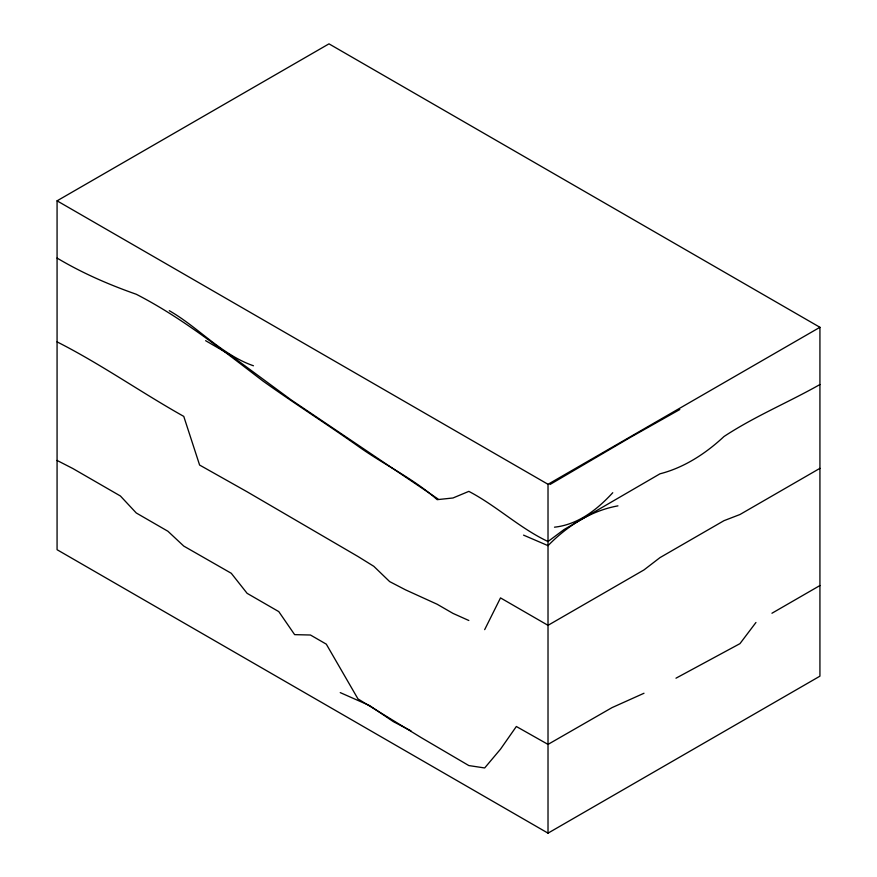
<?xml version="1.0" encoding="UTF-8"?>
<svg xmlns="http://www.w3.org/2000/svg" width="877" height="877" viewBox="0 0 877 877"><rect width="100%" height="100%" fill="white"/><g stroke="black" fill="none" stroke-linecap="round" stroke-linejoin="round"><path stroke-width="1.32" d="M484.674 629.642L500.504 597.895L548.015 625.334L643.992 569.918L659.986 557.619L723.963 520.686L739.958 514.514L819.929 468.34M755.952 622.484L739.958 643.641L675.981 678.195M612.76 492.71C597.16 509.658 578.14 524.599 554.494 527.187M57.071 200.833L328.985 43.85L819.929 327.296L819.929 676.167L548.015 833.15L57.071 549.704L57.071 200.833L548.015 484.29L819.929 327.296M819.929 384.532C788.259 402.466 754.494 416.411 723.963 436.538C705.875 453.453 684.148 467.649 659.986 473.81L564.01 529.565L548.015 541.526C519.502 528.064 496.678 505.919 468.833 491.372L452.992 497.983L437.163 499.66C413.319 478.403 383.896 464.711 357.969 446.108C326.606 423.975 294.223 403.354 262.947 381.024C222.199 349.967 182.01 317.77 136.253 294.255C108.847 284.641 82.021 272.977 57.071 258.068M771.946 613.242L819.929 585.54M679.807 409.515L630.355 437.393L549.989 484.499M643.992 693.258L612.003 707.629L548.015 744.398L516.345 726.496L500.504 749.166L484.674 767.956L468.833 765.566L421.322 737.689L357.969 698.903L326.299 644.156L310.458 635.014L294.628 634.641L278.787 611.62L247.117 593.334L231.276 573.284L183.764 546.086L167.924 531.265L136.253 512.968L120.412 495.998L72.901 468.559L57.071 460.436M617.945 505.865C590.758 510.776 567.101 526.145 548.015 545.647L523.558 535.134M253.453 365.775C221.234 354.56 198.465 327.384 169.283 310.688M468.833 620.499L452.992 613.396L437.163 604.253L405.481 589.826L389.651 581.594L373.81 566.312L357.969 556.489L247.117 491.8L199.605 465.051L183.764 416.389C141.022 392.403 100.866 364.054 57.071 341.877M410.962 730.848L393.28 721.596L369.71 705.634L340.243 692.611M205.613 340.682L230.07 354.867L291.219 399.934L437.963 498.936M548.015 484.29L548.015 833.15"/></g></svg>
